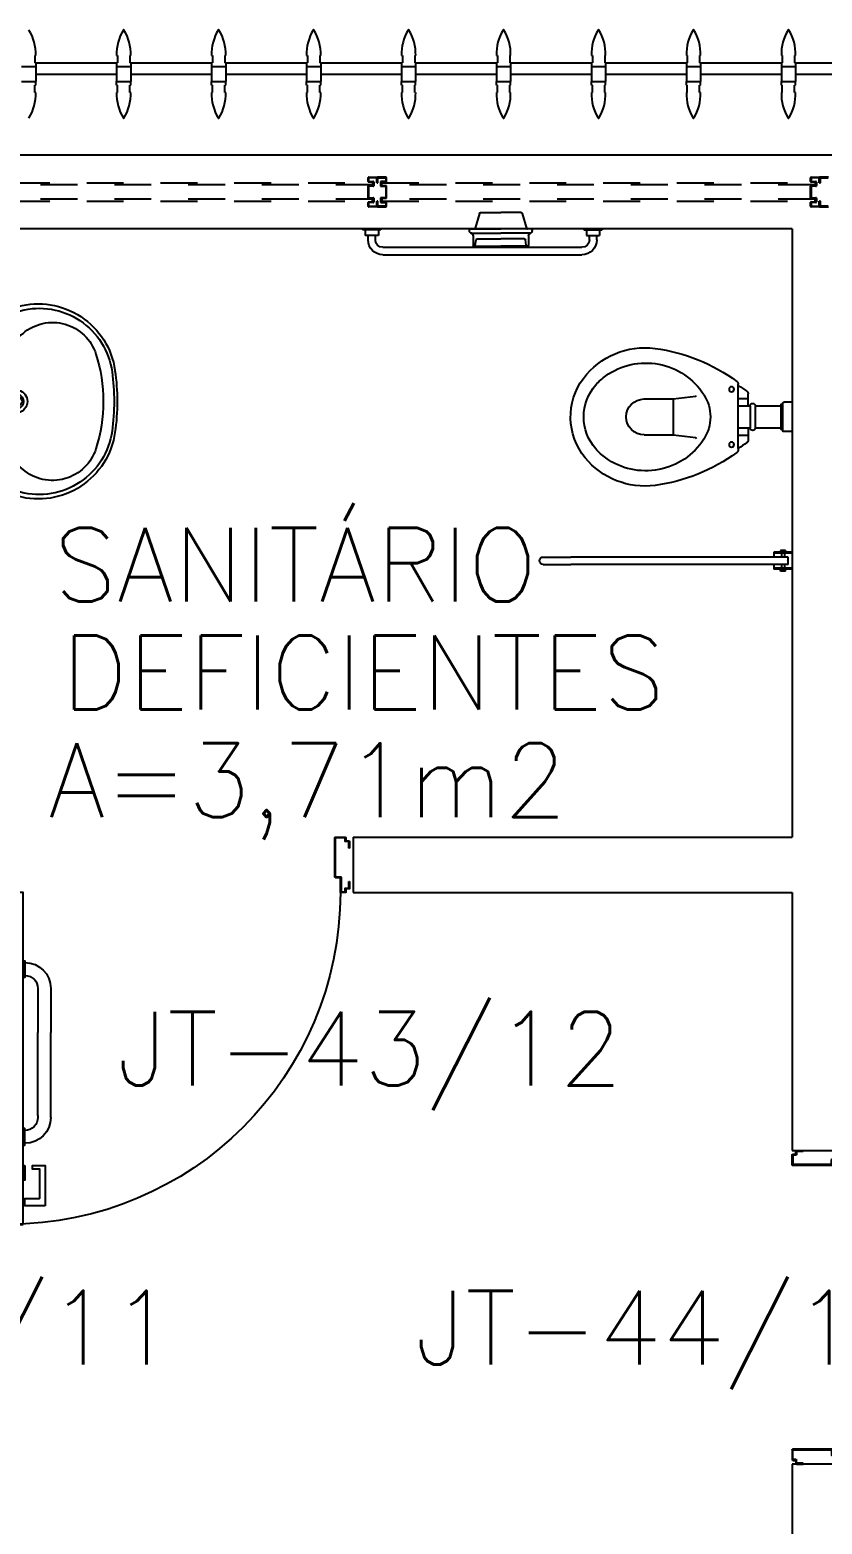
# Model space of a CAD drawing. Header units: millimetres. Extents: x 2128 to 2646, y 1972 to 2207.
# Drawn here: x 2354.495 to 2356.643, y 2139.452 to 2143.505 of the extents above; entities that cross this region are included whole.
import ezdxf

# ---------------------------------------------------------------- set-up
doc = ezdxf.new("R2010")
doc.units = ezdxf.units.MM
doc.linetypes.add('HIDDEN', pattern=[0.375, 0.25, -0.125])
for name, color, linetype in [('AR-ALV', 2, 'Continuous'), ('AR-BRISES', 1, 'Continuous'), ('AR-CORRIMÃO-DEF', 51, 'Continuous'), ('AR-ESQ', 1, 'Continuous'), ('AR-LOUCAS', 2, 'Continuous'), ('AR-LOUÇAS', 1, 'Continuous'), ('AR-PORTA', 1, 'Continuous'), ('BR-PAINEL', 1, 'Continuous'), ('BR-SUPORTE', 1, 'Continuous'), ('DT-ESQ-VIDRO-PROJ', 32, 'HIDDEN'), ('DT-TXTMOD', 1, 'Continuous'), ('ENDEREÇO', 2, 'Continuous'), ('maçaneta', 1, 'Continuous'), ('mov', 1, 'Continuous'), ('PM-PERFIL U-C', 2, 'Continuous'), ('PM-PUXADOR-V', 1, 'Continuous'), ('pm1', 2, 'Continuous'), ('pm2', 2, 'Continuous'), ('TEXTO', 2, 'Continuous'), ('WC1', 1, 'Continuous'), ('WC2', 1, 'Continuous'), ('WC3', 1, 'Continuous'), ('Área', 2, 'Continuous')]:
    doc.layers.add(name, color=color, linetype=linetype)
doc.styles.add('S10', font='simplex.shx', dxfattribs={"height": 0.1})
doc.styles.add('UNB-100', font='simplex.shx', dxfattribs={"height": 0.2})
doc.styles.add('UNB1-100', font='simplex.shx', dxfattribs={"height": 0.2})

# ---------------------------------------------------------------- blocks, each defined once
blk = doc.blocks.new('LVTR-01P')
at = {"layer": 'WC1'}
for centre, radius, start, end in [((0.2424, -0.2861), 0.5176, 146.4501, 164.8885), ((-0.2424, -0.2861), 0.5176, 15.1115, 33.5499), ((-0.0544, -0.2059), 0.2102, 164.8885, 261.8746), ((0.0544, -0.2059), 0.2102, 278.1254, 15.1115), ((0, 0.175), 0.595, 261.8746, 270), ((0, 0.175), 0.595, 270, 278.1254)]:
    blk.add_arc(centre, radius, start, end, dxfattribs=at)
at = {"layer": 'WC2'}
for p, q in [((0.189, 0), (-0.189, 0)), ((-0.1869, -0.02), (0.1869, -0.02)), ((-0.0199, -0.0561), (-0.0119, -0.1511)), ((0.0195, -0.0561), (0.0115, -0.1511)), ((-0.112, -0.0924), (-0.0168, -0.0924)), ((0.0165, -0.0924), (0.1161, -0.0924))]:
    blk.add_line(p, q, dxfattribs=at)
for centre, radius in [((-0.15, -0.08), 0.04), ((-0.084, -0.0525), 0.02), ((0.084, -0.0525), 0.02)]:
    blk.add_circle(centre, radius, dxfattribs=at)
for centre, radius, start, end in [((-0.0002, -0.0527), 0.02, 350.3752, 189.6248), ((4.9199, -4.5336), 6.7189, 138.93408, 139.44029), ((0.1161, -0.105), 0.0126, 41.3277, 90), ((-4.9199, -4.5336), 6.7189, 40.55971, 41.32768), ((-0.0002, -0.1501), 0.0118, 184.8124, 355.1876), ((-0.0909, -0.2449), 0.1233, 139.4403, 252.413), ((0.0909, -0.2449), 0.1233, 287.587, 40.5597), ((0, 0.042), 0.4242, 252.413, 270), ((0, 0.042), 0.4242, 270, 287.587)]:
    blk.add_arc(centre, radius, start, end, dxfattribs=at)
at = {"layer": 'WC3'}
for p, q in [((-0.152, -0.02), (-0.152, -0.0401)), ((-0.148, -0.02), (-0.148, -0.0401)), ((-0.148, -0.0276), (-0.1415, -0.0409)), ((-0.148, -0.0335), (-0.1456, -0.0402)), ((0.1518, -0.02), (0.1161, -0.0924)), ((0.1528, -0.02), (0.1256, -0.0967))]:
    blk.add_line(p, q, dxfattribs=at)
for centre, radius in [((-0.084, -0.0525), 0.03), ((0.084, -0.0525), 0.03), ((-0.15, -0.08), 0.037)]:
    blk.add_circle(centre, radius, dxfattribs=at)
for centre, radius, start, end in [((0.2424, -0.2861), 0.505, 148.2072, 165.2817), ((0, -0.0525), 0.03, 308.8043, 231.1957), ((-0.2424, -0.2861), 0.505, 14.7183, 31.7928), ((5.2813, -4.0721), 6.7189, 143.96959, 144.44029), ((0, -0.1449), 0.0315, 117.9488, 62.7672), ((0.1319, -0.1152), 0.0137, 36.1653, 98.2711), ((-5.2813, -4.0721), 6.7189, 35.55971, 36.16525), ((-0.0531, -0.2084), 0.1995, 165.2817, 262.1149), ((0, -0.1449), 0.021, 130.9255, 50.2909), ((0.0531, -0.2084), 0.1995, 277.8851, 14.7183), ((0, 0.175), 0.5866, 262.1149, 270), ((0, 0.175), 0.5866, 270, 277.8851)]:
    blk.add_arc(centre, radius, start, end, dxfattribs=at)
blk = doc.blocks.new('BACI-01P')
at = {"layer": 'WC1'}
for p, q in [((0.146, 0.0857), (0.146, 0.0887)), ((0.1191, 0.03), (0.1191, 0.0624)), ((0.1191, 0.03), (0.1139, 0.03)), ((0.1139, 0.0298), (0.1139, -0.0298)), ((0.1191, -0.03), (0.1139, -0.03)), ((0.1191, -0.03), (0.1191, -0.0624)), ((0.146, -0.0857), (0.146, -0.0887))]:
    blk.add_line(p, q, dxfattribs=at)
for centre, radius, start, end in [((0.4364, -0.2936), 0.4837, 97.6805, 126.3454), ((0.3996, -0.0205), 0.2081, 36.8881, 97.6805), ((0.4044, -0.3155), 0.4771, 122.7818, 126.1604), ((0.1551, 0.0887), 0.00909, 126.3358, 180), ((0.4268, 0), 0.174, 320.4767, 36.8881), ((0.1282, 0.0624), 0.00909, 126.1604, 180), ((0.1282, -0.0624), 0.00909, 180, 233.8396), ((0.4044, 0.3155), 0.4771, 233.8396, 237.2182), ((0.1551, -0.0887), 0.00909, 180, 238.9825), ((0.4364, 0.2936), 0.4837, 233.7577, 262.3195), ((0.3996, 0.0205), 0.2081, 262.3195, 320.8979)]:
    blk.add_arc(centre, radius, start, end, dxfattribs=at)
at = {"layer": 'WC2'}
for p, q in [((0.146, -0.0857), (0.146, 0.0857)), ((0, 0.04), (0.023, 0.04)), ((0.025, 0.035), (0.025, 0.038)), ((0.025, -0.035), (0.025, 0.035)), ((0.025, 0.035), (0.028, 0.035)), ((0.03, -0.033), (0.03, 0.033)), ((0.1, 0.03), (0.03, 0.03)), ((0.1, 0.0298), (0.1, -0.0298)), ((0, -0.04), (0.023, -0.04)), ((0.025, -0.038), (0.025, -0.035)), ((0.025, -0.035), (0.028, -0.035)), ((0.1, -0.03), (0.03, -0.03))]:
    blk.add_line(p, q, dxfattribs=at)
for centre, radius, start, end in [((0.3966, -0.0404), 0.1866, 54.2515, 147.3201), ((0.4126, -0.0182), 0.1592, 41.3299, 54.2515), ((0.4333, 0), 0.1317, 0, 41.3299), ((0.3335, 0), 0.1117, 147.3201, 180), ((0.023, 0.038), 0.002, 0, 90), ((0.028, 0.033), 0.002, 0, 90), ((0.107, 0.0298), 0.00697, 0, 180), ((0.3335, 0), 0.1117, 180, 212.6799), ((0.4333, 0), 0.1317, 318.6701, 0), ((0.023, -0.038), 0.002, 270, 0), ((0.028, -0.033), 0.002, 270, 0), ((0.107, -0.0298), 0.00697, 180, 0), ((0.3966, 0.0404), 0.1866, 212.6799, 305.7485), ((0.4126, 0.0182), 0.1592, 305.7485, 318.6701)]:
    blk.add_arc(centre, radius, start, end, dxfattribs=at)
at = {"layer": 'WC3'}
for p, q in [((0.146, 0.0497), (0.1191, 0.0497)), ((0.261, 0.0562), (0.2593, 0.0585)), ((0.3229, 0.0486), (0.261, 0.0562)), ((0.3229, 0.0486), (0.3229, -0.0486)), ((0.4015, 0.0486), (0.3229, 0.0486)), ((0.146, 0.03), (0.1191, 0.03)), ((0.146, -0.03), (0.1191, -0.03)), ((0.146, -0.0497), (0.1191, -0.0497)), ((0.261, -0.0562), (0.2593, -0.0585)), ((0.3229, -0.0486), (0.261, -0.0562)), ((0.4015, -0.0486), (0.3229, -0.0486))]:
    blk.add_line(p, q, dxfattribs=at)
for centre in [(0.1641, 0.075), (0.1641, -0.075)]:
    blk.add_circle(centre, 0.00682, dxfattribs=at)
blk.add_arc((0.4015, 0), 0.0486, 270, 90, dxfattribs=at)
blk = doc.blocks.new('EF59-P')
at = {"layer": 'DT-ESQ-VIDRO-PROJ', "ltscale": 0.1}
for points in [[(1.9515, -0.14), (1.9735, -0.14, 0.414214), (1.975, -0.1385), (1.975, -0.125), (1.9735, -0.125), (1.9735, -0.138, -0.414214), (1.973, -0.1385), (1.952, -0.1385, -0.414214)], [(1.952, -0.0615), (1.973, -0.0615, -0.414214), (1.9735, -0.062), (1.9735, -0.075), (1.975, -0.075), (1.975, -0.0615, 0.414214), (1.9735, -0.06), (1.9515, -0.06, 0.414214)]]:
    blk.add_lwpolyline(points, format="xyb", dxfattribs=at)
for points in [[(2, -0.1285), (2, -0.1385, -0.414214), (1.9985, -0.14), (1.9765, -0.14, -0.414214), (1.975, -0.1385), (1.975, -0.125), (1.9765, -0.125), (1.9765, -0.138, 0.414214), (1.977, -0.1385), (1.998, -0.1385, 0.414214), (1.9985, -0.138), (1.9985, -0.1285), (1.9855, -0.1285, -0.414214), (1.984, -0.127), (1.984, -0.117, -0.414214), (1.9855, -0.1155), (1.9985, -0.1155), (1.9985, -0.0845), (1.9855, -0.0845, -0.414214), (1.984, -0.083), (1.984, -0.073, -0.414214), (1.9855, -0.0715), (1.9985, -0.0715), (1.9985, -0.062, 0.414214), (1.998, -0.0615), (1.977, -0.0615, 0.414214), (1.9765, -0.062), (1.9765, -0.075), (1.975, -0.075), (1.975, -0.0615, -0.414214), (1.9765, -0.06), (1.9985, -0.06, -0.414214), (2, -0.0615), (2, -0.0715, -0.414214), (1.9985, -0.073), (1.9855, -0.073), (1.9855, -0.083), (1.9985, -0.083), (1.9985, -0.083, -0.414214), (2, -0.0845), (2, -0.1155, -0.414214), (1.9985, -0.117), (1.9985, -0.117), (1.9855, -0.117), (1.9855, -0.127), (1.9985, -0.127, -0.414214)], [(3.15, -0.1285), (3.15, -0.1385, 0.414214), (3.1515, -0.14), (3.1735, -0.14, 0.414214), (3.175, -0.1385), (3.175, -0.125), (3.1735, -0.125), (3.1735, -0.138, -0.414214), (3.173, -0.1385), (3.152, -0.1385, -0.414214), (3.1515, -0.138), (3.1515, -0.1285), (3.1645, -0.1285, 0.414214), (3.166, -0.127), (3.166, -0.117, 0.414214), (3.1645, -0.1155), (3.1515, -0.1155), (3.1515, -0.0845), (3.1645, -0.0845, 0.414214), (3.166, -0.083), (3.166, -0.073, 0.414214), (3.1645, -0.0715), (3.1515, -0.0715), (3.1515, -0.062, -0.414214), (3.152, -0.0615), (3.173, -0.0615, -0.414214), (3.1735, -0.062), (3.1735, -0.075), (3.175, -0.075), (3.175, -0.0615, 0.414214), (3.1735, -0.06), (3.1515, -0.06, 0.414214), (3.15, -0.0615), (3.15, -0.0715, 0.414214), (3.1515, -0.073), (3.1645, -0.073), (3.1645, -0.083), (3.1515, -0.083), (3.1515, -0.083, 0.414214), (3.15, -0.0845), (3.15, -0.1155, 0.414214), (3.1515, -0.117), (3.1515, -0.117), (3.1645, -0.117), (3.1645, -0.127), (3.1515, -0.127, 0.414214)], [(3.2, -0.1285), (3.2, -0.1385, -0.414214), (3.1985, -0.14), (3.1765, -0.14, -0.414214), (3.175, -0.1385), (3.175, -0.125), (3.1765, -0.125), (3.1765, -0.138, 0.414214), (3.177, -0.1385), (3.198, -0.1385, 0.414214), (3.1985, -0.138), (3.1985, -0.1285), (3.1855, -0.1285, -0.414214), (3.184, -0.127), (3.184, -0.117, -0.414214), (3.1855, -0.1155), (3.1985, -0.1155), (3.1985, -0.0845), (3.1855, -0.0845, -0.414214), (3.184, -0.083), (3.184, -0.073, -0.414214), (3.1855, -0.0715), (3.1985, -0.0715), (3.1985, -0.062, 0.414214), (3.198, -0.0615), (3.177, -0.0615, 0.414214), (3.1765, -0.062), (3.1765, -0.075), (3.175, -0.075), (3.175, -0.0615, -0.414214), (3.1765, -0.06), (3.1985, -0.06, -0.414214), (3.2, -0.0615), (3.2, -0.0715, -0.414214), (3.1985, -0.073), (3.1855, -0.073), (3.1855, -0.083), (3.1985, -0.083), (3.1985, -0.083, -0.414214), (3.2, -0.0845), (3.2, -0.1155, -0.414214), (3.1985, -0.117), (3.1985, -0.117), (3.1855, -0.117), (3.1855, -0.127), (3.1985, -0.127, -0.414214)]]:
    blk.add_lwpolyline(points, format="xyb", close=True, dxfattribs=at)
for points in [[(3.1625, -0.081), (3.1625, -0.075), (1.9875, -0.075), (1.9875, -0.081)], [(4.3625, -0.081), (4.3625, -0.075), (3.1875, -0.075), (3.1875, -0.081)], [(3.1625, -0.119), (3.1625, -0.125), (1.9875, -0.125), (1.9875, -0.119)], [(4.3625, -0.119), (4.3625, -0.125), (3.1875, -0.125), (3.1875, -0.119)]]:
    blk.add_lwpolyline(points, close=True, dxfattribs=at)
at = {"layer": 'DT-TXTMOD', "ltscale": 0.1, "style": 'S10', "flags": 3}
for tag, p in [('M01', (0.025, -0.28)), ('M02', (0.3253, -0.28)), ('M03', (0.627, -0.28)), ('M04', (0.9288, -0.28)), ('M05', (1.2306, -0.28)), ('M06', (1.5323, -0.28)), ('M07', (1.8341, -0.28)), ('M08', (2.1359, -0.28)), ('M09', (2.4376, -0.28)), ('M10', (2.7394, -0.28)), ('M11', (3.0412, -0.28)), ('M12', (3.3429, -0.28)), ('M13', (3.6447, -0.28)), ('M14', (3.9464, -0.28)), ('M15', (4.2482, -0.28)), ('M16', (4.55, -0.28)), ('M17', (4.8517, -0.28))]:
    blk.add_attdef(tag, p, '', height=0.1, dxfattribs=at)
blk = doc.blocks.new('BR-MODULO8')
at = {"layer": 'BR-PAINEL'}
for p, q in [((-4.1033, 0.27), (-4.1033, 0.25)), ((-4.1008, 0.27), (-4.1033, 0.27)), ((-4.1008, 0.25), (-4.1033, 0.25)), ((-4.1008, 0.25), (-4.1008, 0.24)), ((-3.8817, 0.27), (-3.8792, 0.27)), ((-3.8817, 0.25), (-3.8817, 0.24)), ((-3.8817, 0.25), (-3.8792, 0.25)), ((-3.8792, 0.27), (-3.8792, 0.25)), ((-3.8458, 0.27), (-3.8458, 0.25)), ((-3.8433, 0.27), (-3.8458, 0.27)), ((-3.8433, 0.25), (-3.8458, 0.25)), ((-3.8433, 0.25), (-3.8433, 0.24)), ((-3.6242, 0.27), (-3.6217, 0.27)), ((-3.6242, 0.25), (-3.6242, 0.24)), ((-3.6242, 0.25), (-3.6217, 0.25)), ((-3.6217, 0.27), (-3.6217, 0.25)), ((-3.5883, 0.27), (-3.5883, 0.25)), ((-3.5858, 0.27), (-3.5883, 0.27)), ((-3.5858, 0.25), (-3.5883, 0.25)), ((-3.5858, 0.25), (-3.5858, 0.24)), ((-3.3667, 0.27), (-3.3642, 0.27)), ((-3.3667, 0.25), (-3.3667, 0.24)), ((-3.3667, 0.25), (-3.3642, 0.25)), ((-3.3642, 0.27), (-3.3642, 0.25)), ((-3.3308, 0.27), (-3.3308, 0.25)), ((-3.3283, 0.27), (-3.3308, 0.27)), ((-3.3283, 0.25), (-3.3308, 0.25)), ((-3.3283, 0.25), (-3.3283, 0.24)), ((-3.1092, 0.27), (-3.1067, 0.27)), ((-3.1092, 0.25), (-3.1092, 0.24)), ((-3.1092, 0.25), (-3.1067, 0.25)), ((-3.1067, 0.27), (-3.1067, 0.25)), ((-3.0733, 0.27), (-3.0733, 0.25)), ((-3.0708, 0.27), (-3.0733, 0.27)), ((-3.0708, 0.25), (-3.0733, 0.25)), ((-3.0708, 0.25), (-3.0708, 0.24)), ((-2.8517, 0.27), (-2.8492, 0.27)), ((-2.8517, 0.25), (-2.8517, 0.24)), ((-2.8517, 0.25), (-2.8492, 0.25)), ((-2.8492, 0.27), (-2.8492, 0.25)), ((-2.8158, 0.27), (-2.8158, 0.25)), ((-2.8133, 0.27), (-2.8158, 0.27)), ((-2.8133, 0.25), (-2.8158, 0.25)), ((-2.8133, 0.25), (-2.8133, 0.24)), ((-2.5942, 0.27), (-2.5917, 0.27)), ((-2.5942, 0.25), (-2.5942, 0.24)), ((-2.5942, 0.25), (-2.5917, 0.25)), ((-2.5917, 0.27), (-2.5917, 0.25)), ((-2.5583, 0.27), (-2.5583, 0.25)), ((-2.5558, 0.27), (-2.5583, 0.27)), ((-2.5558, 0.25), (-2.5583, 0.25)), ((-2.5558, 0.25), (-2.5558, 0.24)), ((-2.3367, 0.27), (-2.3342, 0.27)), ((-2.3367, 0.25), (-2.3367, 0.24)), ((-2.3367, 0.25), (-2.3342, 0.25)), ((-2.3342, 0.27), (-2.3342, 0.25)), ((-2.3008, 0.27), (-2.3008, 0.25)), ((-2.2983, 0.27), (-2.3008, 0.27)), ((-2.2983, 0.25), (-2.3008, 0.25)), ((-2.2983, 0.25), (-2.2983, 0.24)), ((-2.0792, 0.27), (-2.0767, 0.27)), ((-2.0792, 0.25), (-2.0792, 0.24)), ((-2.0792, 0.25), (-2.0767, 0.25)), ((-2.0767, 0.27), (-2.0767, 0.25)), ((-2.0433, 0.27), (-2.0433, 0.25)), ((-2.0408, 0.27), (-2.0433, 0.27)), ((-2.0408, 0.25), (-2.0433, 0.25)), ((-2.0408, 0.25), (-2.0408, 0.24)), ((-4.1392, 0.24), (-4.1008, 0.24)), ((-4.1008, 0.24), (-4.1008, 0.2)), ((-3.8817, 0.24), (-3.8433, 0.24)), ((-3.8817, 0.24), (-3.8817, 0.2)), ((-3.8433, 0.24), (-3.8433, 0.2)), ((-3.6242, 0.24), (-3.5858, 0.24)), ((-3.6242, 0.24), (-3.6242, 0.2)), ((-3.5858, 0.24), (-3.5858, 0.2)), ((-3.3667, 0.24), (-3.3283, 0.24)), ((-3.3667, 0.24), (-3.3667, 0.2)), ((-3.3283, 0.24), (-3.3283, 0.2)), ((-3.1092, 0.24), (-3.0708, 0.24)), ((-3.1092, 0.24), (-3.1092, 0.2)), ((-3.0708, 0.24), (-3.0708, 0.2)), ((-2.8517, 0.24), (-2.8133, 0.24)), ((-2.8517, 0.24), (-2.8517, 0.2)), ((-2.8133, 0.24), (-2.8133, 0.2)), ((-2.5942, 0.24), (-2.5558, 0.24)), ((-2.5942, 0.24), (-2.5942, 0.2)), ((-2.5558, 0.24), (-2.5558, 0.2)), ((-2.3367, 0.24), (-2.2983, 0.24)), ((-2.3367, 0.24), (-2.3367, 0.2)), ((-2.2983, 0.24), (-2.2983, 0.2)), ((-2.0792, 0.24), (-2.0408, 0.24)), ((-2.0792, 0.24), (-2.0792, 0.2)), ((-2.0408, 0.24), (-2.0408, 0.2)), ((-4.1392, 0.2), (-4.1008, 0.2)), ((-4.1008, 0.19), (-4.1033, 0.19)), ((-4.1033, 0.17), (-4.1033, 0.19)), ((-4.1008, 0.17), (-4.1033, 0.17)), ((-4.1008, 0.19), (-4.1008, 0.2)), ((-3.8817, 0.2), (-3.8433, 0.2)), ((-3.8817, 0.19), (-3.8817, 0.2)), ((-3.8817, 0.19), (-3.8792, 0.19)), ((-3.8817, 0.17), (-3.8792, 0.17)), ((-3.8792, 0.17), (-3.8792, 0.19)), ((-3.8433, 0.19), (-3.8458, 0.19)), ((-3.8458, 0.17), (-3.8458, 0.19)), ((-3.8433, 0.17), (-3.8458, 0.17)), ((-3.8433, 0.19), (-3.8433, 0.2)), ((-3.6242, 0.2), (-3.5858, 0.2)), ((-3.6242, 0.19), (-3.6242, 0.2)), ((-3.6242, 0.19), (-3.6217, 0.19)), ((-3.6242, 0.17), (-3.6217, 0.17)), ((-3.6217, 0.17), (-3.6217, 0.19)), ((-3.5858, 0.19), (-3.5883, 0.19)), ((-3.5883, 0.17), (-3.5883, 0.19)), ((-3.5858, 0.17), (-3.5883, 0.17)), ((-3.5858, 0.19), (-3.5858, 0.2)), ((-3.3667, 0.2), (-3.3283, 0.2)), ((-3.3667, 0.19), (-3.3667, 0.2)), ((-3.3667, 0.19), (-3.3642, 0.19)), ((-3.3667, 0.17), (-3.3642, 0.17)), ((-3.3642, 0.17), (-3.3642, 0.19)), ((-3.3283, 0.19), (-3.3308, 0.19)), ((-3.3308, 0.17), (-3.3308, 0.19)), ((-3.3283, 0.17), (-3.3308, 0.17)), ((-3.3283, 0.19), (-3.3283, 0.2)), ((-3.1092, 0.2), (-3.0708, 0.2)), ((-3.1092, 0.19), (-3.1092, 0.2)), ((-3.1092, 0.19), (-3.1067, 0.19)), ((-3.1092, 0.17), (-3.1067, 0.17)), ((-3.1067, 0.17), (-3.1067, 0.19)), ((-3.0708, 0.19), (-3.0733, 0.19)), ((-3.0733, 0.17), (-3.0733, 0.19)), ((-3.0708, 0.17), (-3.0733, 0.17)), ((-3.0708, 0.19), (-3.0708, 0.2)), ((-2.8517, 0.2), (-2.8133, 0.2)), ((-2.8517, 0.19), (-2.8517, 0.2)), ((-2.8517, 0.19), (-2.8492, 0.19)), ((-2.8517, 0.17), (-2.8492, 0.17)), ((-2.8492, 0.17), (-2.8492, 0.19)), ((-2.8133, 0.19), (-2.8158, 0.19)), ((-2.8158, 0.17), (-2.8158, 0.19)), ((-2.8133, 0.17), (-2.8158, 0.17)), ((-2.8133, 0.19), (-2.8133, 0.2)), ((-2.5942, 0.2), (-2.5558, 0.2)), ((-2.5942, 0.19), (-2.5942, 0.2)), ((-2.5942, 0.19), (-2.5917, 0.19)), ((-2.5942, 0.17), (-2.5917, 0.17)), ((-2.5917, 0.17), (-2.5917, 0.19)), ((-2.5558, 0.19), (-2.5583, 0.19)), ((-2.5583, 0.17), (-2.5583, 0.19)), ((-2.5558, 0.17), (-2.5583, 0.17)), ((-2.5558, 0.19), (-2.5558, 0.2)), ((-2.3367, 0.2), (-2.2983, 0.2)), ((-2.3367, 0.19), (-2.3367, 0.2)), ((-2.3367, 0.19), (-2.3342, 0.19)), ((-2.3367, 0.17), (-2.3342, 0.17)), ((-2.3342, 0.17), (-2.3342, 0.19)), ((-2.2983, 0.19), (-2.3008, 0.19)), ((-2.3008, 0.17), (-2.3008, 0.19)), ((-2.2983, 0.17), (-2.3008, 0.17)), ((-2.2983, 0.19), (-2.2983, 0.2)), ((-2.0792, 0.2), (-2.0408, 0.2)), ((-2.0792, 0.19), (-2.0792, 0.2)), ((-2.0792, 0.19), (-2.0767, 0.19)), ((-2.0792, 0.17), (-2.0767, 0.17)), ((-2.0767, 0.17), (-2.0767, 0.19)), ((-2.0408, 0.19), (-2.0433, 0.19)), ((-2.0433, 0.17), (-2.0433, 0.19)), ((-2.0408, 0.17), (-2.0433, 0.17)), ((-2.0408, 0.19), (-2.0408, 0.2))]:
    blk.add_line(p, q, dxfattribs=at)
for centre, radius, start, end in [((-4.2258, 0.2739), 0.1251, 358.228, 31.5279), ((-3.7567, 0.2739), 0.1251, 148.4721, 181.772), ((-3.8625, 0.3387), 0.001, 37.1012, 142.8988), ((-3.9683, 0.2739), 0.1251, 358.228, 31.5279), ((-3.4992, 0.2739), 0.1251, 148.4721, 181.772), ((-3.605, 0.3387), 0.001, 37.1012, 142.8988), ((-3.7108, 0.2739), 0.1251, 358.228, 31.5279), ((-3.2417, 0.2739), 0.1251, 148.4721, 181.772), ((-3.3475, 0.3387), 0.001, 37.1012, 142.8988), ((-3.4533, 0.2739), 0.1251, 358.228, 31.5279), ((-2.9842, 0.2739), 0.1251, 148.4721, 181.772), ((-3.09, 0.3387), 0.001, 37.1012, 142.8988), ((-3.1958, 0.2739), 0.1251, 358.228, 31.5279), ((-2.7267, 0.2739), 0.1251, 148.4721, 181.772), ((-2.8325, 0.3387), 0.001, 37.1012, 142.8988), ((-2.9383, 0.2739), 0.1251, 358.228, 31.5279), ((-2.4692, 0.2739), 0.1251, 148.4721, 181.772), ((-2.575, 0.3387), 0.001, 37.1012, 142.8988), ((-2.6808, 0.2739), 0.1251, 358.228, 31.5279), ((-2.2117, 0.2739), 0.1251, 148.4721, 181.772), ((-2.3175, 0.3387), 0.001, 37.1012, 142.8988), ((-2.4233, 0.2739), 0.1251, 358.228, 31.5279), ((-1.9542, 0.2739), 0.1251, 148.4721, 181.772), ((-2.06, 0.3387), 0.001, 37.1012, 142.8988), ((-2.1658, 0.2739), 0.1251, 358.228, 31.5279), ((-4.2258, 0.1661), 0.1251, 328.4721, 1.772), ((-3.7567, 0.1661), 0.1251, 178.228, 211.5279), ((-3.9683, 0.1661), 0.1251, 328.4721, 1.772), ((-3.4992, 0.1661), 0.1251, 178.228, 211.5279), ((-3.7108, 0.1661), 0.1251, 328.4721, 1.772), ((-3.2417, 0.1661), 0.1251, 178.228, 211.5279), ((-3.4533, 0.1661), 0.1251, 328.4721, 1.772), ((-2.9842, 0.1661), 0.1251, 178.228, 211.5279), ((-3.1958, 0.1661), 0.1251, 328.4721, 1.772), ((-2.7267, 0.1661), 0.1251, 178.228, 211.5279), ((-2.9383, 0.1661), 0.1251, 328.4721, 1.772), ((-2.4692, 0.1661), 0.1251, 178.228, 211.5279), ((-2.6808, 0.1661), 0.1251, 328.4721, 1.772), ((-2.2117, 0.1661), 0.1251, 178.228, 211.5279), ((-2.4233, 0.1661), 0.1251, 328.4721, 1.772), ((-1.9542, 0.1661), 0.1251, 178.228, 211.5279), ((-2.1658, 0.1661), 0.1251, 328.4721, 1.772), ((-3.8625, 0.1013), 0.001, 217.1012, 322.8988), ((-3.605, 0.1013), 0.001, 217.1012, 322.8988), ((-3.3475, 0.1013), 0.001, 217.1012, 322.8988), ((-3.09, 0.1013), 0.001, 217.1012, 322.8988), ((-2.8325, 0.1013), 0.001, 217.1012, 322.8988), ((-2.575, 0.1013), 0.001, 217.1012, 322.8988), ((-2.3175, 0.1013), 0.001, 217.1012, 322.8988), ((-2.06, 0.1013), 0.001, 217.1012, 322.8988)]:
    blk.add_arc(centre, radius, start, end, dxfattribs=at)
at = {"layer": 'BR-SUPORTE'}
for p, q in [((-4.1008, 0.25), (-3.8792, 0.25)), ((-3.8433, 0.25), (-3.6217, 0.25)), ((-3.5858, 0.25), (-3.3642, 0.25)), ((-3.3283, 0.25), (-3.1067, 0.25)), ((-3.0708, 0.25), (-2.8492, 0.25)), ((-2.8133, 0.25), (-2.5917, 0.25)), ((-2.5558, 0.25), (-2.3342, 0.25)), ((-2.2983, 0.25), (-2.0767, 0.25)), ((-2.0408, 0.25), (-1.8192, 0.25)), ((-4.1008, 0.22), (-3.8817, 0.22)), ((-3.8433, 0.22), (-3.6242, 0.22)), ((-3.5858, 0.22), (-3.3667, 0.22)), ((-3.3283, 0.22), (-3.1092, 0.22)), ((-3.0708, 0.22), (-2.8517, 0.22)), ((-2.8133, 0.22), (-2.5942, 0.22)), ((-2.5558, 0.22), (-2.3367, 0.22)), ((-2.2983, 0.22), (-2.0792, 0.22)), ((-2.0408, 0.22), (-1.8217, 0.22))]:
    blk.add_line(p, q, dxfattribs=at)
blk = doc.blocks.new('PM3')
at = {"layer": 'maçaneta'}
for points in [[(0.02, 0.825), (-0.035, 0.825), (-0.035, 0.715), (0, 0.715), (0, 0.725), (-0.02, 0.725), (-0.02, 0.8035, -0.414214), (-0.0185, 0.805), (0.02, 0.805)], [(0.125, 0.825), (0.07, 0.825), (0.07, 0.805), (0.1085, 0.805, -0.414214), (0.11, 0.8035), (0.11, 0.725), (0.09, 0.725), (0.09, 0.715), (0.125, 0.715)]]:
    blk.add_lwpolyline(points, format="xyb", close=True, dxfattribs=at)
for points in [[(0.02, 0.715), (0.02, 0.755), (0.025, 0.755), (0.025, 0.715)], [(0.07, 0.715), (0.07, 0.755), (0.065, 0.755), (0.065, 0.715)]]:
    blk.add_lwpolyline(points, close=True, dxfattribs=at)
at = {"layer": 'mov'}
blk.add_arc((0.025, 0.075), 0.8, 0, 90, dxfattribs=at)
at = {"layer": 'PM-PERFIL U-C'}
for p, q in [((0, 0.045), (0, 0.0635)), ((0.002, 0.045), (0, 0.045)), ((0.0015, 0.065), (0.01, 0.065)), ((0.002, 0.063), (0.002, 0.045)), ((0.0105, 0.063), (0.002, 0.063)), ((0.01, 0.065), (0.01, 0.0735)), ((0.0115, 0.075), (0.0235, 0.075)), ((0.012, 0.073), (0.012, 0.0645)), ((0.023, 0.073), (0.012, 0.073)), ((0.023, 0.0335), (0.023, 0.073)), ((0.025, 0.0735), (0.025, 0.034)), ((0.825, 0.0735), (0.825, 0.034)), ((0.8385, 0.075), (0.8265, 0.075)), ((0.827, 0.073), (0.838, 0.073)), ((0.827, 0.0335), (0.827, 0.073)), ((0.838, 0.073), (0.838, 0.0645)), ((0.8395, 0.063), (0.848, 0.063)), ((0.84, 0.065), (0.84, 0.0735)), ((0.8485, 0.065), (0.84, 0.065)), ((0.848, 0.063), (0.848, 0.045)), ((0.848, 0.045), (0.85, 0.045)), ((0.85, 0.045), (0.85, 0.0635)), ((0.038, 0.032), (0.0245, 0.032)), ((0.0385, 0.034), (0.025, 0.034)), ((0.038, 0.032), (0.038, -0.073)), ((0.04, 0.0325), (0.04, -0.0735)), ((0.81, 0.0325), (0.81, -0.0735)), ((0.8115, 0.034), (0.825, 0.034)), ((0.812, 0.032), (0.8255, 0.032)), ((0.812, 0.032), (0.812, -0.073)), ((0, -0.045), (0.002, -0.045)), ((0, -0.0635), (0, -0.045)), ((0.01, -0.065), (0.0015, -0.065)), ((0.002, -0.045), (0.002, -0.063)), ((0.002, -0.063), (0.0105, -0.063)), ((0.01, -0.0735), (0.01, -0.065)), ((0.0385, -0.075), (0.0115, -0.075)), ((0.012, -0.0645), (0.012, -0.073)), ((0.012, -0.073), (0.038, -0.073)), ((0.8115, -0.075), (0.8385, -0.075)), ((0.838, -0.073), (0.812, -0.073)), ((0.838, -0.0645), (0.838, -0.073)), ((0.848, -0.063), (0.8395, -0.063)), ((0.84, -0.0735), (0.84, -0.065)), ((0.84, -0.065), (0.8485, -0.065)), ((0.85, -0.045), (0.848, -0.045)), ((0.848, -0.045), (0.848, -0.063)), ((0.85, -0.0635), (0.85, -0.045))]:
    blk.add_line(p, q, dxfattribs=at)
for centre, start, end in [((0.0015, 0.0635), 90, 180), ((0.0115, 0.0735), 90, 180), ((0.0105, 0.0645), 270, 0), ((0.0235, 0.0735), 360, 90), ((0.8265, 0.0735), 90, 180), ((0.8395, 0.0645), 180, 270), ((0.8385, 0.0735), 0, 90), ((0.8485, 0.0635), 0, 90), ((0.0245, 0.0335), 180, 270), ((0.0385, 0.0325), 0, 90), ((0.8115, 0.0325), 90, 180), ((0.8255, 0.0335), 270, 0), ((0.0015, -0.0635), 180, 270), ((0.0115, -0.0735), 180, 270), ((0.0105, -0.0645), 0, 90), ((0.0385, -0.0735), 269.9386, 0), ((0.8115, -0.0735), 180, 270.0614), ((0.8395, -0.0645), 90, 180), ((0.8385, -0.0735), 270, 0), ((0.8485, -0.0635), 270, 0)]:
    blk.add_arc(centre, 0.0015, start, end, dxfattribs=at)
at = {"layer": 'pm1'}
blk.add_lwpolyline([(0.065, 0.875), (0.065, 0.075), (0.025, 0.075), (0.025, 0.875)], close=True, dxfattribs=at)
blk = doc.blocks.new('marco-d')
at = {"layer": 'PM-PERFIL U-C'}
for p, q in [((-0.0135, 0), (-0.0015, 0)), ((-0.025, -0.03), (-0.025, -0.0115)), ((-0.023, -0.03), (-0.025, -0.03)), ((-0.0235, -0.01), (-0.015, -0.01)), ((-0.0145, -0.012), (-0.023, -0.012)), ((-0.023, -0.012), (-0.023, -0.03)), ((-0.015, -0.01), (-0.015, -0.0015)), ((-0.002, -0.002), (-0.013, -0.002)), ((-0.013, -0.002), (-0.013, -0.0105)), ((-0.002, -0.0415), (-0.002, -0.002)), ((0, -0.0015), (0, -0.041)), ((0.013, -0.043), (-0.0005, -0.043)), ((0.0135, -0.041), (0, -0.041)), ((0.013, -0.043), (0.013, -0.148)), ((0.015, -0.0425), (0.015, -0.1485)), ((-0.025, -0.1385), (-0.025, -0.12)), ((-0.025, -0.12), (-0.023, -0.12)), ((-0.023, -0.12), (-0.023, -0.138)), ((-0.015, -0.14), (-0.0235, -0.14)), ((-0.023, -0.138), (-0.0145, -0.138)), ((-0.015, -0.1485), (-0.015, -0.14)), ((0.0135, -0.15), (-0.0135, -0.15)), ((-0.013, -0.1395), (-0.013, -0.148)), ((-0.013, -0.148), (0.013, -0.148))]:
    blk.add_line(p, q, dxfattribs=at)
for centre, start, end in [((-0.0135, -0.0015), 90, 180), ((-0.0015, -0.0015), 360, 90), ((-0.0235, -0.0115), 90, 180), ((-0.0145, -0.0105), 270, 0), ((-0.0005, -0.0415), 180, 270), ((0.0135, -0.0425), 0, 90), ((-0.0235, -0.1385), 180, 270), ((-0.0135, -0.1485), 180, 270), ((-0.0145, -0.1395), 0, 90), ((0.0135, -0.1485), 269.9386, 0)]:
    blk.add_arc(centre, 0.0015, start, end, dxfattribs=at)
blk = doc.blocks.new('marco-e')
at = {"layer": 'PM-PERFIL U-C'}
for p, q in [((0, -0.0015), (0, -0.041)), ((0.0135, 0), (0.0015, 0)), ((0.002, -0.0415), (0.002, -0.002)), ((0.002, -0.002), (0.013, -0.002)), ((0.013, -0.002), (0.013, -0.0105)), ((0.0145, -0.012), (0.023, -0.012)), ((0.015, -0.01), (0.015, -0.0015)), ((0.0235, -0.01), (0.015, -0.01)), ((0.023, -0.012), (0.023, -0.03)), ((0.023, -0.03), (0.025, -0.03)), ((0.025, -0.03), (0.025, -0.0115)), ((-0.015, -0.0425), (-0.015, -0.1485)), ((-0.0135, -0.041), (0, -0.041)), ((-0.013, -0.043), (0.0005, -0.043)), ((-0.013, -0.043), (-0.013, -0.148)), ((0.025, -0.12), (0.023, -0.12)), ((0.023, -0.12), (0.023, -0.138)), ((0.025, -0.1385), (0.025, -0.12)), ((-0.0135, -0.15), (0.0135, -0.15)), ((0.013, -0.148), (-0.013, -0.148)), ((0.013, -0.1395), (0.013, -0.148)), ((0.023, -0.138), (0.0145, -0.138)), ((0.015, -0.14), (0.0235, -0.14)), ((0.015, -0.1485), (0.015, -0.14))]:
    blk.add_line(p, q, dxfattribs=at)
for centre, start, end in [((0.0015, -0.0015), 90, 180), ((0.0145, -0.0105), 180, 270), ((0.0135, -0.0015), 0, 90), ((0.0235, -0.0115), 0, 90), ((-0.0135, -0.0425), 90, 180), ((0.0005, -0.0415), 270, 0), ((-0.0135, -0.1485), 180, 270.0614), ((0.0145, -0.1395), 90, 180), ((0.0135, -0.1485), 270, 0), ((0.0235, -0.1385), 270, 0)]:
    blk.add_arc(centre, 0.0015, start, end, dxfattribs=at)
blk = doc.blocks.new('PM4')
at = {"layer": 'maçaneta'}
for points in [[(0.02, 1), (-0.035, 1), (-0.035, 0.89), (0, 0.89), (0, 0.9), (-0.02, 0.9), (-0.02, 0.9785, -0.414214), (-0.0185, 0.98), (0.02, 0.98)], [(0.125, 1), (0.07, 1), (0.07, 0.98), (0.1085, 0.98, -0.414214), (0.11, 0.9785), (0.11, 0.9), (0.09, 0.9), (0.09, 0.89), (0.125, 0.89)]]:
    blk.add_lwpolyline(points, format="xyb", close=True, dxfattribs=at)
for points in [[(0.02, 0.89), (0.02, 0.93), (0.025, 0.93), (0.025, 0.89)], [(0.07, 0.89), (0.07, 0.93), (0.065, 0.93), (0.065, 0.89)]]:
    blk.add_lwpolyline(points, close=True, dxfattribs=at)
at = {"layer": 'mov'}
blk.add_arc((0.025, 0.15), 0.9, 0, 90, dxfattribs=at)
at = {"layer": 'PM-PUXADOR-V'}
for p, q in [((0.105, 0.755), (0.105, 0.53)), ((0.14, 0.76), (0.14, 0.755)), ((0.14, 0.755), (0.14, 0.53)), ((0.105, 0.415), (0.105, 0.53)), ((0.14, 0.415), (0.14, 0.53)), ((0.105, 0.41), (0.105, 0.415)), ((0.14, 0.41), (0.14, 0.415))]:
    blk.add_line(p, q, dxfattribs=at)
for points in [[(0.065, 0.835), (0.07, 0.835), (0.07, 0.79), (0.065, 0.79)], [(0.065, 0.335), (0.07, 0.335), (0.07, 0.38), (0.065, 0.38)]]:
    blk.add_lwpolyline(points, close=True, dxfattribs=at)
blk.add_lwpolyline([(0.105, 0.755), (0.105, 0.76, 0.414214), (0.07, 0.795)], format="xyb", dxfattribs=at)
for centre, radius, start, end in [((0.07, 0.76), 0.07, 0, 90), ((0.07, 0.41), 0.035, 270, 0), ((0.07, 0.41), 0.07, 270, 0)]:
    blk.add_arc(centre, radius, start, end, dxfattribs=at)
at = {"layer": 'pm2'}
blk.add_lwpolyline([(0.065, 1.05), (0.065, 0.15), (0.025, 0.15), (0.025, 1.05)], close=True, dxfattribs=at)
at = {"layer": 'pm1'}
for name, p in [('marco-d', (0.025, 0.15)), ('marco-e', (0.925, 0.15))]:
    blk.add_blockref(name, p, dxfattribs=at)
blk = doc.blocks.new('barra-fixa-p')
at = {"layer": 'AR-LOUCAS'}
for p, q in [((-1.11, 0.07), (-0.57, 0.07)), ((-1.11, 0.05), (-0.57, 0.05)), ((-1.115, 0.003), (-1.165, 0.003)), ((-1.165, 0), (-1.165, 0.003)), ((-1.115, 0), (-1.165, 0)), ((-1.158, 0.003), (-1.158, 0.018)), ((-1.122, 0.018), (-1.158, 0.018)), ((-1.15, 0.03), (-1.15, 0.018)), ((-1.13, 0.03), (-1.13, 0.018)), ((-1.122, 0.003), (-1.122, 0.018)), ((-1.115, 0), (-1.115, 0.003)), ((-0.565, 0), (-0.565, 0.003)), ((-0.565, 0.003), (-0.515, 0.003)), ((-0.565, 0), (-0.515, 0)), ((-0.558, 0.018), (-0.522, 0.018)), ((-0.558, 0.003), (-0.558, 0.018)), ((-0.55, 0.03), (-0.55, 0.018)), ((-0.53, 0.03), (-0.53, 0.018)), ((-0.522, 0.003), (-0.522, 0.018)), ((-0.515, 0), (-0.515, 0.003))]:
    blk.add_line(p, q, dxfattribs=at)
for centre, radius, start, end in [((-1.11, 0.03), 0.04, 90, 180), ((-1.11, 0.03), 0.02, 90, 180), ((-0.57, 0.03), 0.04, 0, 90), ((-0.57, 0.03), 0.02, 0, 90)]:
    blk.add_arc(centre, radius, start, end, dxfattribs=at)
blk = doc.blocks.new('barra-articulada-p')
at = {"layer": 'AR-LOUCAS'}
for p, q in [((-0.685, 0), (-0.685, 0)), ((-0.675, 0.01), (-0.6, 0.01)), ((-0.0105, 0.01), (-0.6, 0.01)), ((-0.05, 0.02), (-0.05, 0.023)), ((0, 0.023), (-0.05, 0.023)), ((-0.05, 0.01), (-0.05, 0.02)), ((0, 0.02), (-0.05, 0.02)), ((-0.0319, 0.028), (-0.0319, 0.023)), ((-0.0181, 0.028), (-0.0319, 0.028)), ((-0.029, 0.01), (-0.029, 0.02)), ((-0.0285, 0.028), (-0.0285, 0.023)), ((-0.0215, 0.028), (-0.0215, 0.023)), ((-0.021, 0.01), (-0.021, 0.02)), ((-0.0181, 0.028), (-0.0181, 0.023)), ((-0.015, 0), (-0.015, 0)), ((-0.0105, 0.01), (-0.0105, -0.01)), ((0, 0.02), (0, 0.023)), ((0, -0.02), (0, 0.02)), ((-0.675, -0.01), (-0.6, -0.01)), ((-0.0105, -0.01), (-0.6, -0.01)), ((-0.05, -0.02), (-0.05, -0.01)), ((-0.05, -0.023), (-0.05, -0.02)), ((0, -0.02), (-0.05, -0.02)), ((0, -0.023), (-0.05, -0.023)), ((-0.0319, -0.028), (-0.0319, -0.023)), ((-0.0181, -0.028), (-0.0319, -0.028)), ((-0.029, -0.02), (-0.029, -0.01)), ((-0.0285, -0.028), (-0.0285, -0.023)), ((-0.0215, -0.028), (-0.0215, -0.023)), ((-0.021, -0.02), (-0.021, -0.01)), ((-0.0181, -0.028), (-0.0181, -0.023)), ((0, -0.023), (0, -0.02))]:
    blk.add_line(p, q, dxfattribs=at)
for start, end in [(90, 180), (180, 270)]:
    blk.add_arc((-0.675, 0), 0.01, start, end, dxfattribs=at)
blk = doc.blocks.new('PPLR-03P')
at = {"layer": 'WC1', "linetype": 'Continuous', "ltscale": 2.5}
for p, q in [((-0.006, 0.0851), (-0.004, 0.0851)), ((0, 0.0811), (0, 0.0723)), ((-0.047, 0.0721), (-0.047, 0)), ((-0.0194, 0.0751), (-0.044, 0.0751)), ((-0.012, 0.0791), (-0.012, 0)), ((0.0003, 0.071), (0, 0.0723)), ((0, 0.0723), (0, 0)), ((0.0011, 0.07), (0.0003, 0.071)), ((0.0022, 0.0694), (0.0011, 0.07)), ((0.0418, 0.0581), (0.0022, 0.0694)), ((0.044, 0.0552), (0.044, 0)), ((-0.047, -0.0721), (-0.047, 0)), ((-0.012, -0.0791), (-0.012, 0)), ((0, -0.0723), (0, 0)), ((0.044, -0.0552), (0.044, 0)), ((-0.0194, -0.0751), (-0.044, -0.0751)), ((0.0003, -0.071), (0, -0.0723)), ((0, -0.0811), (0, -0.0723)), ((0.0011, -0.07), (0.0003, -0.071)), ((0.0022, -0.0694), (0.0011, -0.07)), ((0.0418, -0.0581), (0.0022, -0.0694)), ((-0.006, -0.0851), (-0.004, -0.0851))]:
    blk.add_line(p, q, dxfattribs=at)
for centre, radius, start, end in [((-0.006, 0.079), 0.006, 90, 179.9282), ((-0.004, 0.0811), 0.004, 359.9339, 91.7238), ((-0.044, 0.0721), 0.003, 90, 179.9282), ((-0.0194, 0.0831), 0.008, 270, 343.4003), ((0.041, 0.0552), 0.003, 359.8937, 73.9881), ((-0.044, -0.0721), 0.003, 180.0718, 270), ((-0.0194, -0.0831), 0.008, 16.5997, 90), ((-0.006, -0.079), 0.006, 180.0718, 270), ((0.041, -0.0552), 0.003, 286.0119, 0.1063), ((-0.004, -0.0811), 0.004, 268.2762, 0.0661)]:
    blk.add_arc(centre, radius, start, end, dxfattribs=at)
at = {"layer": 'WC2', "linetype": 'Continuous', "ltscale": 2.5}
for p, q in [((-0.0444, 0.0691), (-0.0296, 0.067)), ((-0.027, 0.0641), (-0.027, 0)), ((-0.027, -0.0641), (-0.027, 0)), ((-0.0444, -0.0691), (-0.0296, -0.067))]:
    blk.add_line(p, q, dxfattribs=at)
for centre, radius, start, end in [((-0.044, 0.0721), 0.00301, 180.1096, 262.1817), ((-0.03, 0.0641), 0.003, 359.8858, 81.9545), ((-0.044, -0.0721), 0.00301, 97.8991, 179.8919), ((-0.03, -0.0641), 0.003, 278.0455, 0.1142)]:
    blk.add_arc(centre, radius, start, end, dxfattribs=at)

msp = doc.modelspace()

# ---------------------------------------------------------------- linework, layer by layer
at = {"layer": 'AR-ALV'}
for p, q in [((2358.6115, 2143.1651), (2353.4615, 2143.1651)), ((2356.5616, 2142.9651), (2354.3116, 2142.9651)), ((2356.5616, 2142.9651), (2356.5616, 2141.3151)), ((2355.3715, 2141.3151), (2355.3715, 2141.1651)), ((2355.3715, 2141.3151), (2356.5616, 2141.3151)), ((2355.3715, 2141.1651), (2356.5616, 2141.1651)), ((2356.5616, 2141.1651), (2356.5616, 2140.4651)), ((2356.5616, 2140.4651), (2356.7116, 2140.4651)), ((2356.5616, 2139.6151), (2356.5616, 2139.3651)), ((2356.7116, 2139.6151), (2356.5616, 2139.6151))]:
    msp.add_line(p, q, dxfattribs=at)
at = {"layer": 'AR-CORRIMÃO-DEF'}
for p, q in [((2356.5615, 2142.8151), (2356.5615, 2142.8151)), ((2356.5615, 2142.7751), (2356.5615, 2142.7751))]:
    msp.add_line(p, q, dxfattribs=at)

# ---------------------------------------------------------------- block references
at = {"layer": 'AR-BRISES'}
msp.add_blockref('BR-MODULO8', (2358.6115, 2143.1651), dxfattribs=at)
at = {"layer": 'AR-ESQ', "rotation": 180}
msp.add_blockref('EF59-P', (2358.6115, 2142.9651), dxfattribs=at)
at = {"layer": 'AR-LOUCAS', "extrusion": (0, 0, -1), "zscale": -1}
for name, p, rotation in [('PPLR-03P', (-2355.7716, 2142.9651), 90), ('barra-fixa-p', (-2356.5616, 2142.9651), 180), ('barra-articulada-p', (-2356.5616, 2142.0651), 180)]:
    msp.add_blockref(name, p, dxfattribs=dict(at, rotation=rotation))
at = {"layer": 'AR-LOUÇAS', "xscale": -1, "rotation": 90}
msp.add_blockref('LVTR-01P', (2354.3115, 2142.4971), dxfattribs=at)
at = {"layer": 'AR-LOUÇAS', "xscale": -1}
msp.add_blockref('BACI-01P', (2356.5615, 2142.4551), dxfattribs=at)
at = {"layer": 'AR-PORTA', "xscale": -1}
for name, p, rotation in [('PM4', (2354.4115, 2141.3151), 180), ('PM3', (2356.6366, 2139.6151), 270)]:
    msp.add_blockref(name, p, dxfattribs=dict(at, rotation=rotation))

# ---------------------------------------------------------------- texts
at = {"layer": 'ENDEREÇO', "style": 'UNB1-100'}
for s, p in [('JT-43/12', (2354.7303, 2140.6416)), ('JT-42/11', (2353.5164, 2139.885)), ('JT-44/11', (2355.5387, 2139.885))]:
    msp.add_text(s, height=0.2, dxfattribs=at).set_placement(p)
at = {"layer": 'TEXTO', "style": 'UNB-100'}
for s, p in [('SANITÁRIO', (2354.5591, 2141.9541)), ('DEFICIENTES', (2354.5808, 2141.6618))]:
    msp.add_text(s, height=0.2, dxfattribs=at).set_placement(p)
at = {"layer": 'Área', "style": 'UNB-100'}
msp.add_text('A=3,71m2', height=0.2, dxfattribs=at).set_placement((2354.5449, 2141.3699))

doc.saveas('drawing.dxf')
